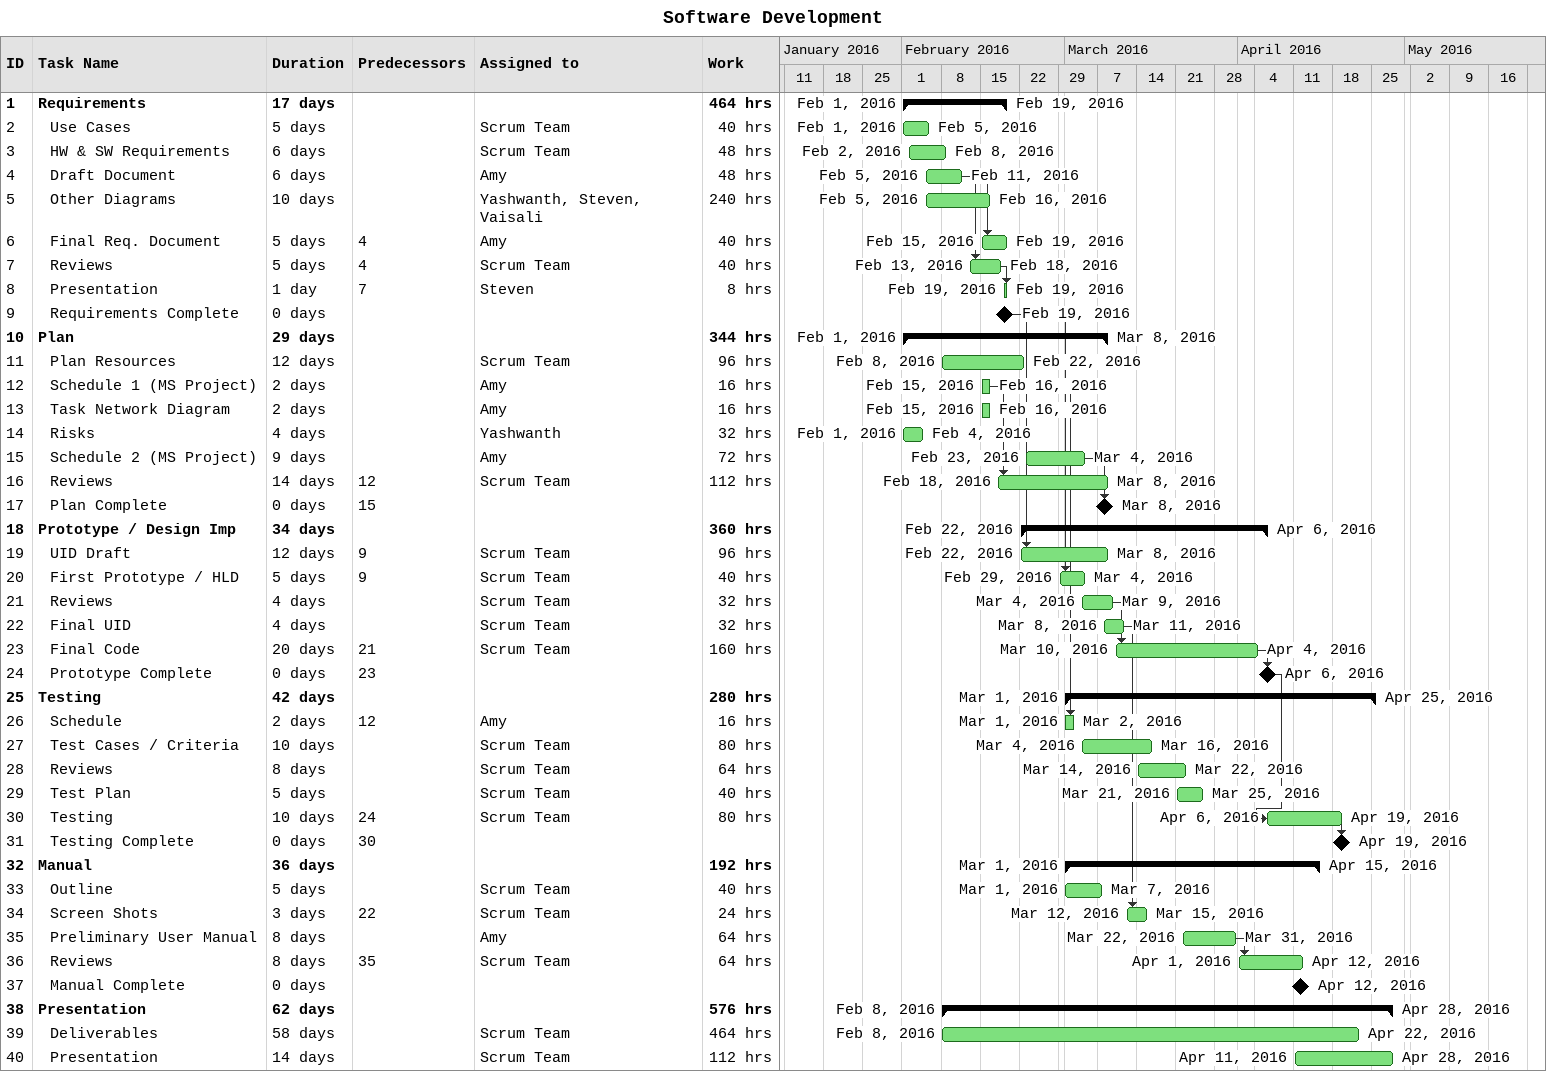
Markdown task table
Software Development

| ID | Level | Task | Duration | Start | Finish | Predecessors | Resources | Work (h) |
|---|---|---|---|---|---|---|---|---|
| 1 | 1 | **Requirements** | 17d | 2016-02-01 | 2016-02-19 |  |  | 464 |
| 2 | 2 | Use Cases | 5d | 2016-02-01 | 2016-02-05 |  | Scrum Team | 40 |
| 3 | 2 | HW & SW Requirements | 6d | 2016-02-02 | 2016-02-08 |  | Scrum Team | 48 |
| 4 | 2 | Draft Document | 6d | 2016-02-05 | 2016-02-11 |  | Amy | 48 |
| 5 | 2 | Other Diagrams | 10d | 2016-02-05 | 2016-02-16 |  | Yashwanth, Steven, Vaisali | 240 |
| 6 | 2 | Final Req. Document | 5d | 2016-02-15 | 2016-02-19 | 4 | Amy | 40 |
| 7 | 2 | Reviews | 5d | 2016-02-13 | 2016-02-18 | 4 | Scrum Team | 40 |
| 8 | 2 | Presentation | 1d | 2016-02-19 | 2016-02-19 | 7 | Steven | 8 |
| 9 | 2 | Requirements Complete | 0d | 2016-02-19 | 2016-02-19 |  |  |  |
| 10 | 1 | **Plan** | 29d | 2016-02-01 | 2016-03-08 |  |  | 344 |
| 11 | 2 | Plan Resources | 12d | 2016-02-08 | 2016-02-22 |  | Scrum Team | 96 |
| 12 | 2 | Schedule 1 (MS Project) | 2d | 2016-02-15 | 2016-02-16 |  | Amy | 16 |
| 13 | 2 | Task Network Diagram | 2d | 2016-02-15 | 2016-02-16 |  | Amy | 16 |
| 14 | 2 | Risks | 4d | 2016-02-01 | 2016-02-04 |  | Yashwanth | 32 |
| 15 | 2 | Schedule 2 (MS Project) | 9d | 2016-02-23 | 2016-03-04 |  | Amy | 72 |
| 16 | 2 | Reviews | 14d | 2016-02-18 | 2016-03-08 | 12 | Scrum Team | 112 |
| 17 | 2 | Plan Complete | 0d | 2016-03-08 | 2016-03-08 | 15 |  |  |
| 18 | 1 | **Prototype / Design Imp** | 34d | 2016-02-22 | 2016-04-06 |  |  | 360 |
| 19 | 2 | UID Draft | 12d | 2016-02-22 | 2016-03-08 | 9 | Scrum Team | 96 |
| 20 | 2 | First Prototype / HLD | 5d | 2016-02-29 | 2016-03-04 | 9 | Scrum Team | 40 |
| 21 | 2 | Reviews | 4d | 2016-03-04 | 2016-03-09 |  | Scrum Team | 32 |
| 22 | 2 | Final UID | 4d | 2016-03-08 | 2016-03-11 |  | Scrum Team | 32 |
| 23 | 2 | Final Code | 20d | 2016-03-10 | 2016-04-04 | 21 | Scrum Team | 160 |
| 24 | 2 | Prototype Complete | 0d | 2016-04-06 | 2016-04-06 | 23 |  |  |
| 25 | 1 | **Testing** | 42d | 2016-03-01 | 2016-04-25 |  |  | 280 |
| 26 | 2 | Schedule | 2d | 2016-03-01 | 2016-03-02 | 12 | Amy | 16 |
| 27 | 2 | Test Cases / Criteria | 10d | 2016-03-04 | 2016-03-16 |  | Scrum Team | 80 |
| 28 | 2 | Reviews | 8d | 2016-03-14 | 2016-03-22 |  | Scrum Team | 64 |
| 29 | 2 | Test Plan | 5d | 2016-03-21 | 2016-03-25 |  | Scrum Team | 40 |
| 30 | 2 | Testing | 10d | 2016-04-06 | 2016-04-19 | 24 | Scrum Team | 80 |
| 31 | 2 | Testing Complete | 0d | 2016-04-19 | 2016-04-19 | 30 |  |  |
| 32 | 1 | **Manual** | 36d | 2016-03-01 | 2016-04-15 |  |  | 192 |
| 33 | 2 | Outline | 5d | 2016-03-01 | 2016-03-07 |  | Scrum Team | 40 |
| 34 | 2 | Screen Shots | 3d | 2016-03-12 | 2016-03-15 | 22 | Scrum Team | 24 |
| 35 | 2 | Preliminary User Manual | 8d | 2016-03-22 | 2016-03-31 |  | Amy | 64 |
| 36 | 2 | Reviews | 8d | 2016-04-01 | 2016-04-12 | 35 | Scrum Team | 64 |
| 37 | 2 | Manual Complete | 0d | 2016-04-12 | 2016-04-12 |  |  |  |
| 38 | 1 | **Presentation** | 62d | 2016-02-08 | 2016-04-28 |  |  | 576 |
| 39 | 2 | Deliverables | 58d | 2016-02-08 | 2016-04-22 |  | Scrum Team | 464 |
| 40 | 2 | Presentation | 14d | 2016-04-11 | 2016-04-28 |  | Scrum Team | 112 |
